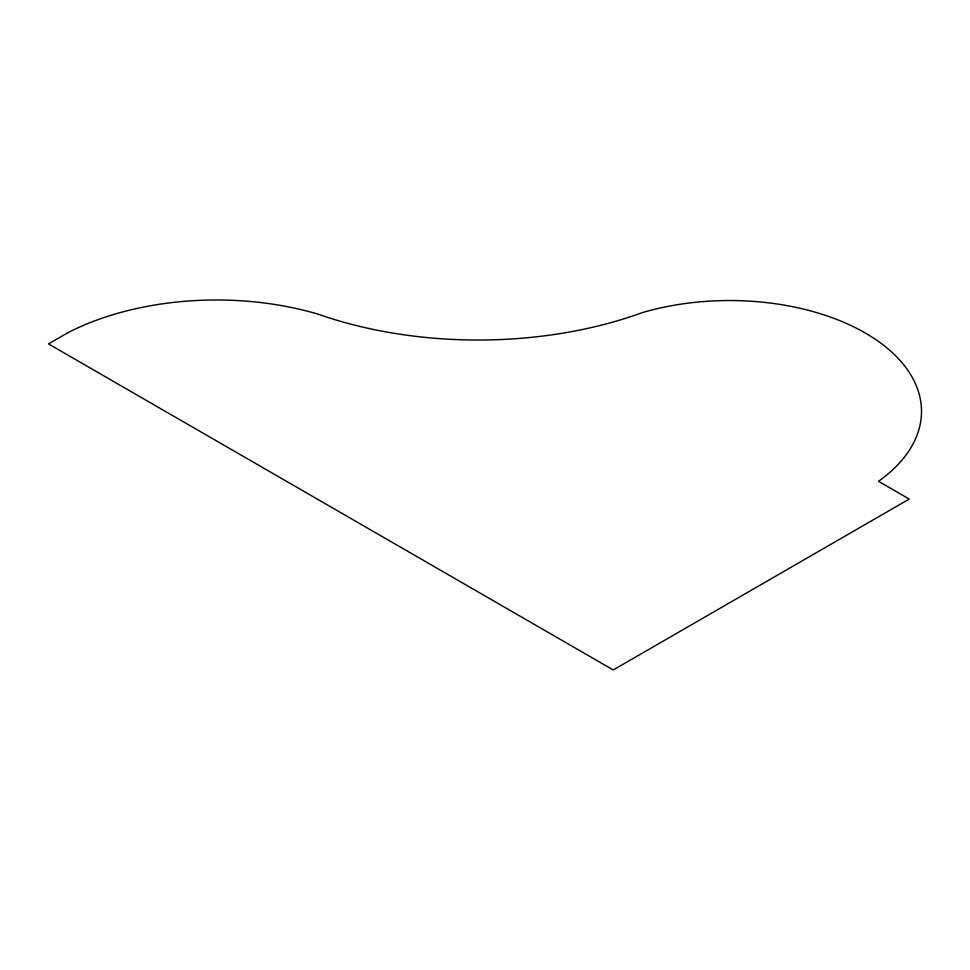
<?xml version="1.0" encoding="UTF-8"?>
<svg xmlns="http://www.w3.org/2000/svg" width="970" height="970" viewBox="0 0 970 970"><rect width="100%" height="100%" fill="white"/><g stroke="black" fill="none" stroke-linecap="round" stroke-linejoin="round"><path stroke-width="1.45" d="M68.045 332.625L48.5 343.913L613.234 669.955L909.229 499.065L878.48 481.314A191.999 110.847 0 0 0 878.784 341.67A191.999 110.847 0 0 0 642.201 312.655A307.89 177.765 0 0 1 318.099 314.159A223.015 128.755 0 0 0 68.045 332.625"/></g></svg>
